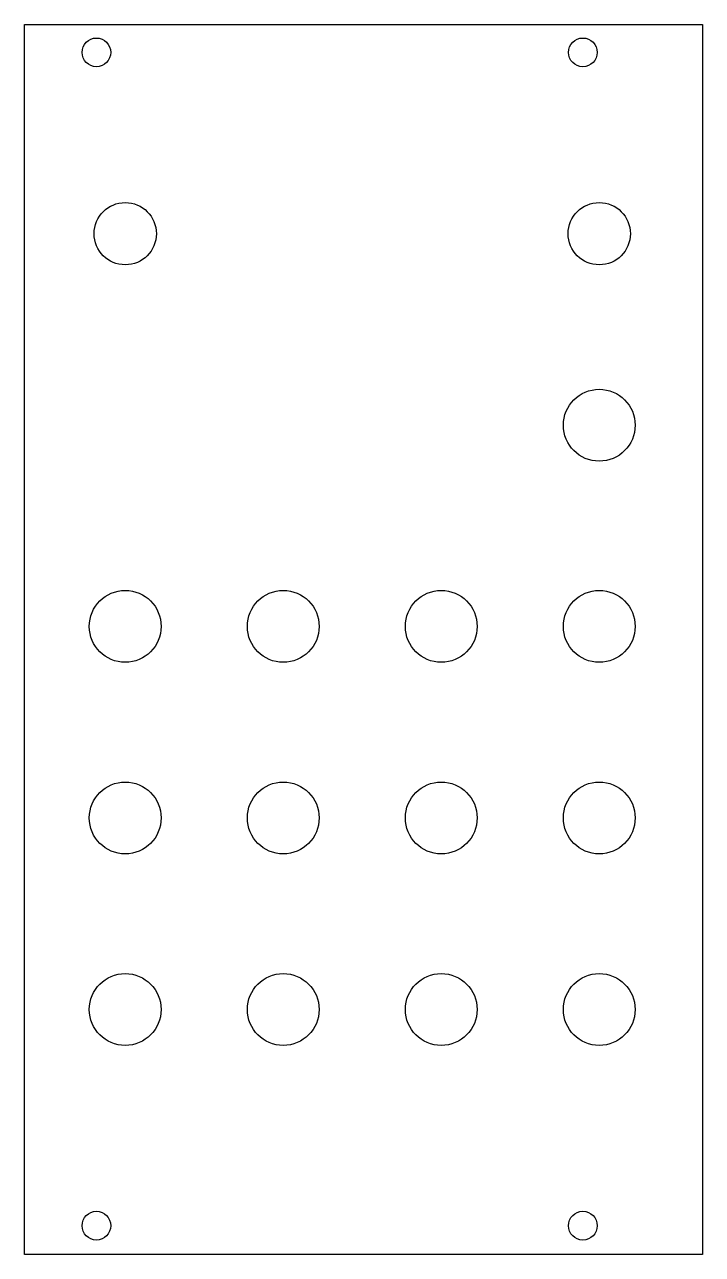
# Model space of a CAD drawing. Header units: millimetres. Extents: x 0 to 71, y 0 to 128.
import ezdxf

# ---------------------------------------------------------------- set-up
doc = ezdxf.new("R2010")
doc.units = ezdxf.units.MM
doc.layers.add('Contour', color=7, linetype='CONTINUOUS')

msp = doc.modelspace()

# ---------------------------------------------------------------- linework, layer by layer
at = {"layer": 'Contour', "color": 7, "linetype": 'CONTINUOUS'}
for p, q in [((0, 0), (0, 128.4)), ((0, 128.4), (70.78, 128.4)), ((70.78, 128.4), (70.78, 0)), ((70.78, 0), (0, 0))]:
    msp.add_line(p, q, dxfattribs=at)
for centre, radius in [((7.5, 125.5), 1.5), ((58.3, 125.5), 1.5), ((10.51, 106.57), 3.25), ((60.01, 106.57), 3.25), ((60.01, 86.57), 3.75), ((10.51, 65.57), 3.75), ((27.01, 65.57), 3.75), ((43.51, 65.57), 3.75), ((60.01, 65.57), 3.75), ((10.51, 45.57), 3.75), ((27.01, 45.57), 3.75), ((43.51, 45.57), 3.75), ((60.01, 45.57), 3.75), ((10.51, 25.57), 3.75), ((27.01, 25.57), 3.75), ((43.51, 25.57), 3.75), ((60.01, 25.57), 3.75), ((7.5, 3), 1.5), ((58.3, 3), 1.5)]:
    msp.add_circle(centre, radius, dxfattribs=at)

doc.saveas('drawing.dxf')
